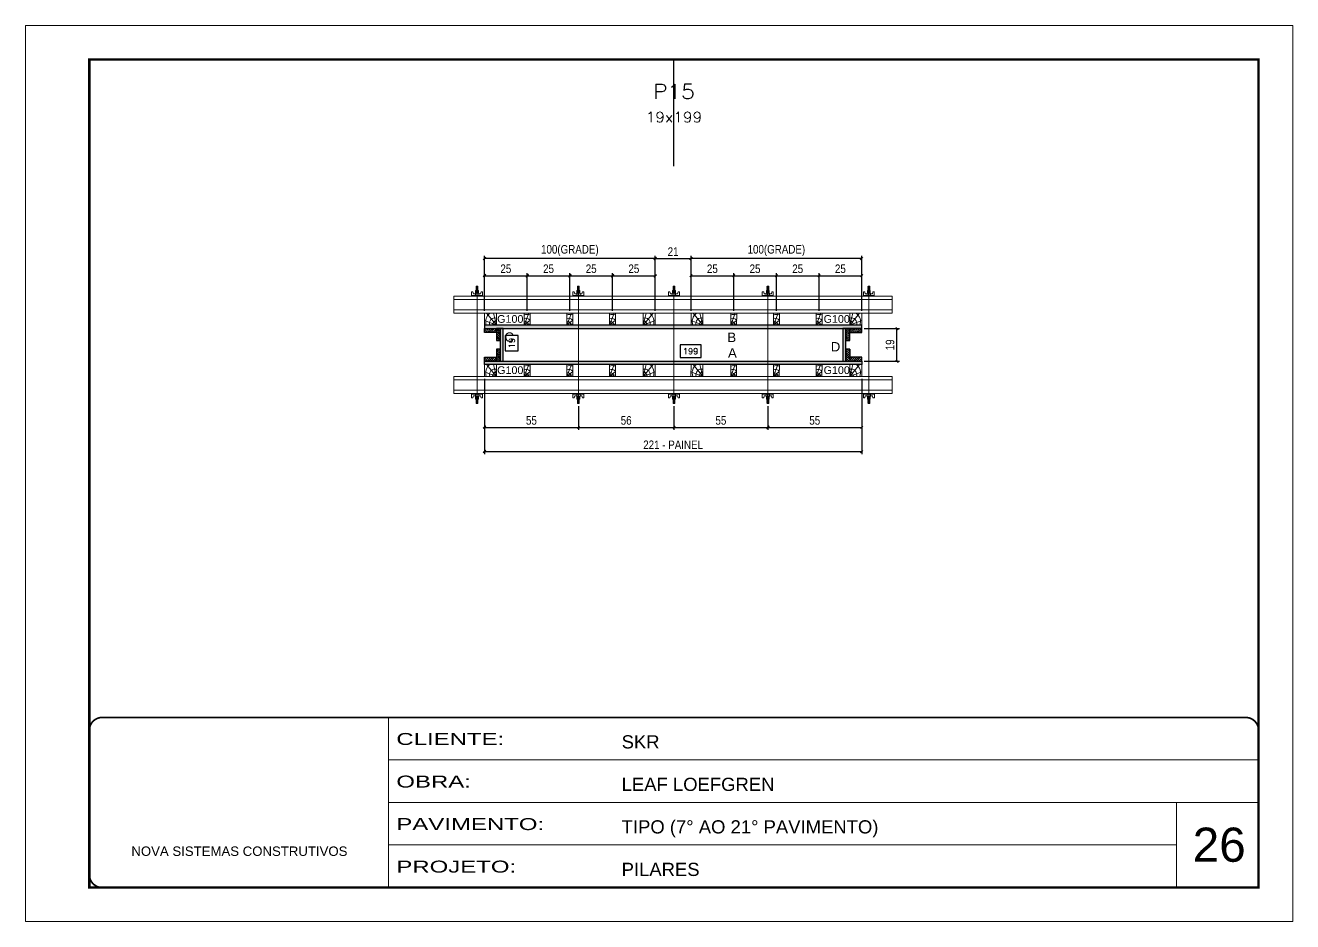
# Model space of a CAD drawing. Extents: x 14400 to 27878, y -21631 to 6985.
# Drawn here: x 16012 to 17497, y -957 to 93 of the extents above; entities that cross this region are included whole.
import ezdxf
from ezdxf.enums import TextEntityAlignment as Align

# ---------------------------------------------------------------- set-up
doc = ezdxf.new("R2010")
doc.units = 0
for name, pattern in [('CONTINUO', [0]), ('DASHED', [0.75, 0.5, -0.25]), ('HIDDEN', [0.375, 0.25, -0.125])]:
    doc.linetypes.add(name, pattern=pattern)
for name, color, linetype, lineweight in [('CARIMBO', 255, 'Continuous', 9), ('Folhas', 255, 'Continuous', 9), ('Hachura', 251, 'Continuous', 9), ('Madeira', 126, 'Continuous', 18), ('Perfil Metálico', 224, 'Continuous', 18), ('SARRAFO DE PRESSAO', 251, 'DASHED', 9), ('Texto Seção', 7, 'Continuous', 15)]:
    doc.layers.add(name, color=color, linetype=linetype, lineweight=lineweight)
for name, color, linetype in [('CHAPA', 1, 'Continuous'), ('COTA', 241, 'Continuous'), ('SARRAFO', 251, 'Continuous'), ('Texto de Titulo', 7, 'Continuous'), ('Texto Qtd Sarr', 242, 'Continuous'), ('TEXTO_GERAL', 7, 'Continuous')]:
    doc.layers.add(name, color=color, linetype=linetype)
doc.styles.add('ARIAL', font='arial.ttf')
doc.styles.add('COTA TECNICA 2X', font='techl___.ttf', dxfattribs={"height": 10})
doc.styles.add('ROMANS', font='romans.shx')
doc.styles.add('SANSSERIF', font='sas_____.pfb')
doc.styles.add('Tecnologia', font='')
doc.styles.get('Tecnologia').set_extended_font_data('Forgotten Futurist')
doc.dimstyles.new('SECAO PILAR', dxfattribs={"dimtxt": 10, "dimasz": 3, "dimexe": 3, "dimexo": 3, "dimgap": 3, "dimtad": 1, "dimdec": 1, "dimlfac": 0.5, "dimzin": 12, "dimdsep": 46, "dimtxsty": 'COTA TECNICA 2X', "dimblk1": 'OBLIQUE', "dimblk2": 'OBLIQUE', "dimsah": 1, "dimcen": 0.9, "dimclrd": 256, "dimclre": 256, "dimclrt": 256, "dimadec": 1, "dimazin": 3, "dimtfac": 1, "dimtdec": 1, "dimtmove": 0, "dimatfit": 3, "dimfxl": 1, "dimtolj": 1, "dimtzin": 12, "dimarcsym": 0})
doc.dimstyles.new('SECÇÃO 2', dxfattribs={"dimtxt": 7, "dimasz": 6, "dimexe": 0.18, "dimexo": 2, "dimgap": -4, "dimtad": 3, "dimdec": 1, "dimlfac": 0.5, "dimzin": 12, "dimdsep": 46, "dimtxsty": 'ROMANS', "dimblk": 'ARCHTICK', "dimcen": 0.09, "dimse1": 1, "dimse2": 1, "dimsd1": 1, "dimsd2": 1, "dimclrd": 180, "dimclre": 5, "dimclrt": 1, "dimadec": 0, "dimazin": 3, "dimtfac": 1, "dimtdec": 1, "dimtofl": 0, "dimtmove": 0, "dimatfit": 3, "dimldrblk": 'ARCHTICK', "dimfxl": 1, "dimtolj": 1, "dimtzin": 0, "dimarcsym": 0})

# ---------------------------------------------------------------- blocks, each defined once
blk = doc.blocks.new('9999999999')
at = {"color": 30, "linetype": 'CONTINUO'}
for p, q in [((98564.6, 34230.2), (98564.6, 34429.4)), ((98564.6, 34379.6), (99584, 34379.6)), ((98564.6, 34329.8), (99488, 34329.8)), ((99584, 34329.8), (99488, 34329.8)), ((99488, 34329.8), (99488, 34230.2)), ((98564.6, 34280), (99488, 34280))]:
    blk.add_line(p, q, dxfattribs=at)
at = {"color": 30, "linetype": 'CONTINUO', "const_width": 2}
blk.add_lwpolyline([(99584, 34230.2), (99584, 34414.4, 0.414214), (99569, 34429.4), (98229, 34429.4, 0.414214), (98214, 34414.4), (98214, 34245.2, 0.414214), (98229, 34230.2), (99584, 34230.2)], format="xyb", dxfattribs=at)
at = {"layer": 'Folhas'}
blk.add_lwpolyline([(98139, 34190.2), (99624, 34190.2), (99624, 35240.2), (98139, 35240.2)], close=True, dxfattribs=at)
at = {"layer": 'Folhas', "color": 30, "const_width": 3}
blk.add_lwpolyline([(98214, 34230.2), (99584, 34230.2), (99584, 35200.2), (98214, 35200.2)], close=True, dxfattribs=at)
at = {"color": 7, "linetype": 'Continuous', "ltscale": 5, "style": 'ARIAL'}
for s, height, p in [('SKR', 15.48, (98837.7, 34393.1)), ('LEAF LOEFGREN', 15.483, (98837.7, 34343.3)), ('TIPO (7° AO 21° PAVIMENTO)', 15.483, (98837.7, 34293.5)), ('NOVA SISTEMAS CONSTRUTIVOS', 11.059, (98263.2, 34267.2)), ('PILARES', 15.48, (98837.7, 34243.7))]:
    blk.add_text(s, height=height, dxfattribs=at).set_placement(p)
at = {"layer": 'Folhas', "color": 7, "style": 'Tecnologia', "width": 1.5}
for s, p in [('CLIENTE:', (98573.7, 34397.2)), ('OBRA:', (98573.7, 34347.3)), ('PAVIMENTO:', (98573.7, 34297.5)), ('PROJETO:', (98573.7, 34247.7))]:
    blk.add_text(s, height=14, dxfattribs=at).set_placement(p)
blk = doc.blocks.new('*D1731')
at = {"layer": 'COTA', "color": 180, "lineweight": -2, "transparency": 16777216}
for p, q in [((16589.4, -269.9), (16574.4, -269.9)), ((16574.4, -269.9), (16574.4, -287.9)), ((16589.4, -287.9), (16589.4, -269.9)), ((16574.4, -287.9), (16589.4, -287.9))]:
    blk.add_line(p, q, dxfattribs=at)
at = {"layer": 'Defpoints', "color": 0, "transparency": 16777216}
for p in [(16589.3, -262), (16589.3, -300), (16593.4, -300)]:
    blk.add_point(p, dxfattribs=at)
at = {"layer": 'COTA', "color": 1, "transparency": 16777216, "insert": (16581.9, -278.9), "char_height": 7, "attachment_point": 5, "rotation": 90, "style": 'ROMANS'}
blk.add_mtext('\\A1;19', dxfattribs=at)
blk = doc.blocks.new('_ArchTick')
at = {"color": 0, "linetype": 'ByBlock', "const_width": 0.15}
blk.add_lwpolyline([(-0.5, -0.5), (0.5, 0.5)], dxfattribs=at)
blk = doc.blocks.new('*D1732')
at = {"layer": 'COTA', "color": 180, "lineweight": -2, "transparency": 16777216}
for p, q in [((16803.8, -281), (16779.1, -281)), ((16779.1, -281), (16779.1, -296)), ((16803.8, -296), (16803.8, -281)), ((16779.1, -296), (16803.8, -296))]:
    blk.add_line(p, q, dxfattribs=at)
at = {"layer": 'Defpoints', "color": 0, "transparency": 16777216}
for p in [(16572, -300), (16970, -300), (16970, -300)]:
    blk.add_point(p, dxfattribs=at)
at = {"layer": 'COTA', "color": 1, "transparency": 16777216, "insert": (16791.5, -288.5), "char_height": 7, "attachment_point": 5, "style": 'ROMANS'}
blk.add_mtext('\\A1;199', dxfattribs=at)
blk = doc.blocks.new('_Oblique')
at = {"color": 0, "linetype": 'ByBlock', "lineweight": -2}
blk.add_line((-0.5, -0.5), (0.5, 0.5), dxfattribs=at)
blk = doc.blocks.new('*D1733')
at = {"layer": 'COTA', "lineweight": -2, "transparency": 16777216}
for p, q in [((16550, -321), (16550, -409.1)), ((16992, -320.9), (16992, -409.1)), ((16550, -406.1), (16992, -406.1))]:
    blk.add_line(p, q, dxfattribs=at)
at = {"layer": 'Defpoints', "color": 0, "transparency": 16777216}
for p in [(16550, -318), (16992, -317.9), (16992, -406.1)]:
    blk.add_point(p, dxfattribs=at)
at = {"layer": 'COTA', "lineweight": -2, "transparency": 16777216, "xscale": 3, "yscale": 3, "zscale": 3, "rotation": 180}
blk.add_blockref('_Oblique', (16550, -406.1), dxfattribs=at)
at = {"layer": 'COTA', "lineweight": -2, "transparency": 16777216, "xscale": 3, "yscale": 3, "zscale": 3}
blk.add_blockref('_Oblique', (16992, -406.1), dxfattribs=at)
at = {"layer": 'COTA', "transparency": 16777216, "insert": (16771, -398.1), "char_height": 10, "attachment_point": 5, "style": 'COTA TECNICA 2X'}
blk.add_mtext('\\A1;221 - PAINEL', dxfattribs=at)
blk = doc.blocks.new('*D1734')
at = {"layer": 'COTA', "lineweight": -2, "transparency": 16777216}
for p, q in [((16550, -321), (16550, -380.7)), ((16660, -352.7), (16660, -380.7)), ((16550, -377.7), (16660, -377.7))]:
    blk.add_line(p, q, dxfattribs=at)
at = {"layer": 'Defpoints', "color": 0, "transparency": 16777216}
for p in [(16550, -318), (16660, -349.7), (16660, -377.7)]:
    blk.add_point(p, dxfattribs=at)
at = {"layer": 'COTA', "lineweight": -2, "transparency": 16777216, "xscale": 3, "yscale": 3, "zscale": 3, "rotation": 180}
blk.add_blockref('_Oblique', (16550, -377.7), dxfattribs=at)
at = {"layer": 'COTA', "lineweight": -2, "transparency": 16777216, "xscale": 3, "yscale": 3, "zscale": 3}
blk.add_blockref('_Oblique', (16660, -377.7), dxfattribs=at)
at = {"layer": 'COTA', "transparency": 16777216, "insert": (16605, -369.6), "char_height": 10, "attachment_point": 5, "style": 'COTA TECNICA 2X'}
blk.add_mtext('\\A1;55', dxfattribs=at)
blk = doc.blocks.new('*D1735')
at = {"layer": 'COTA', "lineweight": -2, "transparency": 16777216}
for p, q in [((16992, -321), (16992, -380.7)), ((16882, -352.7), (16882, -380.7)), ((16882, -377.7), (16992, -377.7))]:
    blk.add_line(p, q, dxfattribs=at)
at = {"layer": 'Defpoints', "color": 0, "transparency": 16777216}
for p in [(16992, -318), (16882, -349.7), (16992, -377.7)]:
    blk.add_point(p, dxfattribs=at)
at = {"layer": 'COTA', "lineweight": -2, "transparency": 16777216, "xscale": 3, "yscale": 3, "zscale": 3, "rotation": 180}
blk.add_blockref('_Oblique', (16882, -377.7), dxfattribs=at)
at = {"layer": 'COTA', "lineweight": -2, "transparency": 16777216, "xscale": 3, "yscale": 3, "zscale": 3}
blk.add_blockref('_Oblique', (16992, -377.7), dxfattribs=at)
at = {"layer": 'COTA', "transparency": 16777216, "insert": (16937, -369.6), "char_height": 10, "attachment_point": 5, "style": 'COTA TECNICA 2X'}
blk.add_mtext('\\A1;55', dxfattribs=at)
blk = doc.blocks.new('C')
at = {"layer": 'Hachura', "color": 0}
for p, q in [((0, 3.22), (0, -3.22)), ((0.45, 3.22), (0, 3.22)), ((0.46, 3.16), (0, 3.16)), ((0.46, 3.05), (0, 3.05)), ((0.46, 2.88), (0, 2.88)), ((0, 2.75), (0, -1.16)), ((0.46, 2.65), (0, 2.65)), ((0.46, 2.23), (0, 2.23)), ((0.46, 1.51), (0, 1.51)), ((0.39, 0.49), (0.17, 0.49)), ((0.45, -3.23), (0.45, 3.22)), ((0.45, 3.22), (2.58, 3.22)), ((1.74, 0.97), (0.45, 0.97)), ((1.45, 0.1), (0.45, 0.1)), ((1.35, 1.94), (1.35, 0.96)), ((2.58, 2.39), (1.47, 2.09)), ((1.74, -0.97), (1.74, 0.97)), ((1.74, 0.97), (1.74, 0.84)), ((1.74, 0.97), (1.74, 0.84)), ((1.74, 0.84), (3.35, 0.84)), ((3.35, 0.45), (1.74, 0.45)), ((2.58, 3.22), (2.58, 2.39)), ((3.32, 0.84), (3.32, -0.84)), ((3.35, 0.84), (3.35, -0.84)), ((3.68, 0.45), (3.35, 0.45)), ((3.84, -0.52), (3.35, 0.45)), ((3.35, 0.06), (3.67, -0.57)), ((3.68, 0.45), (4.16, -0.52)), ((3.72, 0.5), (4.25, -0.57)), ((4.37, -0.55), (3.83, 0.53)), ((4.15, 0.45), (3.93, 0.45)), ((4.42, -0.52), (3.93, 0.45)), ((4.15, 0.45), (4.26, 0.45)), ((4.26, 0.45), (4.74, -0.52)), ((4.3, 0.5), (4.83, -0.57)), ((4.95, -0.55), (4.41, 0.53)), ((4.51, 0.45), (4.84, 0.45)), ((5, -0.52), (4.51, 0.45)), ((4.84, 0.45), (5.32, -0.52)), ((4.88, 0.5), (5.41, -0.57)), ((5.53, -0.55), (4.99, 0.53)), ((5.58, -0.52), (5.09, 0.45)), ((5.42, 0.45), (5.09, 0.45)), ((5.58, -0.52), (5.09, 0.45)), ((5.42, 0.45), (5.74, -0.19)), ((5.46, 0.5), (5.74, -0.07)), ((5.74, 0.19), (5.57, 0.53)), ((5.74, 0.32), (5.68, 0.45)), ((5.68, 0.45), (5.74, 0.45)), ((5.74, 0.45), (5.9, 0.29)), ((5.74, 0.45), (5.74, -0.52)), ((5.9, -0.36), (5.9, 0.29)), ((0.45, 0), (0, 0)), ((0.46, -1.52), (0, -1.52)), ((0.46, -2.23), (0, -2.23)), ((0.46, -2.65), (0, -2.65)), ((0.46, -2.88), (0, -2.88)), ((0.46, -3.05), (0, -3.05)), ((0.46, -3.16), (0, -3.16)), ((0, -3.22), (2.57, -3.22)), ((0.08, -0.48), (0.29, -0.48)), ((0.29, -0.48), (0.4, -0.48)), ((0.45, 0), (0.45, -0.97)), ((0.45, -0.16), (1.45, -0.16)), ((0.45, -0.65), (0.45, -0.32)), ((0.45, -3.23), (0.45, -0.65)), ((0.45, -0.97), (1.74, -0.97)), ((1.35, -1.94), (1.35, -0.97)), ((2.58, -2.39), (1.47, -2.1)), ((3.35, -0.32), (1.74, -0.32)), ((3.35, -0.84), (1.74, -0.84)), ((2.58, -3.23), (2.58, -2.39)), ((3.35, -0.07), (3.58, -0.52)), ((3.35, -0.52), (3.58, -0.52)), ((3.84, -0.52), (4.16, -0.52)), ((4.42, -0.52), (4.74, -0.52)), ((4.63, -0.52), (4.74, -0.52)), ((5, -0.52), (5.32, -0.52)), ((5.58, -0.52), (5.74, -0.52)), ((5.74, -0.52), (5.9, -0.36)), ((5.74, -0.52), (5.74, -0.52))]:
    blk.add_line(p, q, dxfattribs=at)
for centre, radius, start, end in [((1.52, 1.94), 0.161, 104.74356, 180), ((1.44, -0.03), 0.129, 272.69497, 87.30503), ((3.81, 0.39), 0.143, 25.56881, 154.43119), ((4.39, 0.39), 0.143, 25.56881, 154.43119), ((4.97, 0.39), 0.143, 25.56881, 154.43119), ((5.55, 0.39), 0.143, 25.56881, 154.43119), ((0.17, -0.37), 0.174, 221.74404, 317.85924), ((1.52, -1.94), 0.161, 180, 255.25644), ((3.71, -0.4), 0.174, 222.14076, 318.25596), ((4.29, -0.4), 0.174, 222.14076, 318.25596), ((4.87, -0.4), 0.174, 222.14076, 318.25596), ((5.45, -0.4), 0.174, 222.14076, 318.25596), ((5.61, -0.4), 0.174, 317.85924, 318.25596)]:
    blk.add_arc(centre, radius, start, end, dxfattribs=at)
blk = doc.blocks.new('*D1736')
at = {"layer": 'COTA', "lineweight": -2, "transparency": 16777216}
for p, q in [((16772, -352.7), (16772, -380.7)), ((16882, -352.7), (16882, -380.7)), ((16772, -377.7), (16882, -377.7))]:
    blk.add_line(p, q, dxfattribs=at)
at = {"layer": 'Defpoints', "color": 0, "transparency": 16777216}
for p in [(16772, -349.7), (16882, -349.7), (16882, -377.7)]:
    blk.add_point(p, dxfattribs=at)
at = {"layer": 'COTA', "lineweight": -2, "transparency": 16777216, "xscale": 3, "yscale": 3, "zscale": 3, "rotation": 180}
blk.add_blockref('_Oblique', (16772, -377.7), dxfattribs=at)
at = {"layer": 'COTA', "lineweight": -2, "transparency": 16777216, "xscale": 3, "yscale": 3, "zscale": 3}
blk.add_blockref('_Oblique', (16882, -377.7), dxfattribs=at)
at = {"layer": 'COTA', "transparency": 16777216, "insert": (16827, -369.6), "char_height": 10, "attachment_point": 5, "style": 'COTA TECNICA 2X'}
blk.add_mtext('\\A1;55', dxfattribs=at)
blk = doc.blocks.new('*D1737')
at = {"layer": 'COTA', "lineweight": -2, "transparency": 16777216}
for p, q in [((16995, -262), (17036.3, -262)), ((17033.3, -300), (17033.3, -262)), ((16995, -300), (17036.3, -300))]:
    blk.add_line(p, q, dxfattribs=at)
at = {"layer": 'Defpoints', "color": 0, "transparency": 16777216}
for p in [(16992, -262), (17033.3, -262), (16992, -300)]:
    blk.add_point(p, dxfattribs=at)
at = {"layer": 'COTA', "lineweight": -2, "transparency": 16777216, "xscale": 3, "yscale": 3, "zscale": 3}
for p, rotation in [((17033.3, -262), 90), ((17033.3, -300), 270)]:
    blk.add_blockref('_Oblique', p, dxfattribs=dict(at, rotation=rotation))
at = {"layer": 'COTA', "transparency": 16777216, "insert": (17025.2, -281), "char_height": 10, "attachment_point": 5, "rotation": 90, "style": 'COTA TECNICA 2X'}
blk.add_mtext('\\A1;19', dxfattribs=at)
blk = doc.blocks.new('*D1738')
at = {"layer": 'COTA', "lineweight": -2, "transparency": 16777216}
for p, q in [((16660, -352.7), (16660, -380.7)), ((16772, -352.7), (16772, -380.7)), ((16660, -377.7), (16772, -377.7))]:
    blk.add_line(p, q, dxfattribs=at)
at = {"layer": 'Defpoints', "color": 0, "transparency": 16777216}
for p in [(16660, -349.7), (16772, -349.7), (16772, -377.7)]:
    blk.add_point(p, dxfattribs=at)
at = {"layer": 'COTA', "lineweight": -2, "transparency": 16777216, "xscale": 3, "yscale": 3, "zscale": 3, "rotation": 180}
blk.add_blockref('_Oblique', (16660, -377.7), dxfattribs=at)
at = {"layer": 'COTA', "lineweight": -2, "transparency": 16777216, "xscale": 3, "yscale": 3, "zscale": 3}
blk.add_blockref('_Oblique', (16772, -377.7), dxfattribs=at)
at = {"layer": 'COTA', "transparency": 16777216, "insert": (16716, -369.6), "char_height": 10, "attachment_point": 5, "style": 'COTA TECNICA 2X'}
blk.add_mtext('\\A1;56', dxfattribs=at)
blk = doc.blocks.new('PONTALETE')
at = {"layer": 'Madeira'}
for q in [(2.71, 7), (7, 5.76), (7, 1.74)]:
    blk.add_line((0, 0), q, dxfattribs=at)
blk.add_lwpolyline([(0, 0), (7, 0), (7, 7), (0, 7)], close=True, dxfattribs=at)
for centre, radius, start, end in [((2.04, 0.06), 6.23, 37.28179, 109.09128), ((1.09, 0.9), 3.19, 343.60304, 109.98471), ((-0.21, -0.78), 3.09, 14.63219, 86.0383)]:
    blk.add_arc(centre, radius, start, end, dxfattribs=at)
blk = doc.blocks.new('MEIO PONTALETE')
at = {"layer": 'Madeira'}
for q in [(2.71, 7), (3.5, 2.88), (3.5, 0.87)]:
    blk.add_line((0, 0), q, dxfattribs=at)
blk.add_lwpolyline([(0, 0), (3.5, 0), (3.5, 7), (0, 7)], close=True, dxfattribs=at)
for centre, radius, start, end in [((2.04, 0.06), 6.23, 76.44987, 109.09128), ((1.09, 0.9), 3.19, 40.90626, 109.98471), ((-0.21, -0.78), 3.09, 14.63219, 86.0383)]:
    blk.add_arc(centre, radius, start, end, dxfattribs=at)
blk = doc.blocks.new('*D1739')
at = {"layer": 'COTA', "lineweight": -2, "transparency": 16777216}
for p, q in [((16792, -241), (16792, -197)), ((16792, -200), (16842, -200)), ((16842, -241), (16842, -197))]:
    blk.add_line(p, q, dxfattribs=at)
at = {"layer": 'Defpoints', "color": 0, "transparency": 16777216}
for p in [(16842, -200), (16792, -244), (16842, -244)]:
    blk.add_point(p, dxfattribs=at)
at = {"layer": 'COTA', "lineweight": -2, "transparency": 16777216, "xscale": 3, "yscale": 3, "zscale": 3, "rotation": 180}
blk.add_blockref('_Oblique', (16792, -200), dxfattribs=at)
at = {"layer": 'COTA', "lineweight": -2, "transparency": 16777216, "xscale": 3, "yscale": 3, "zscale": 3}
blk.add_blockref('_Oblique', (16842, -200), dxfattribs=at)
at = {"layer": 'COTA', "transparency": 16777216, "insert": (16817, -191.9), "char_height": 10, "attachment_point": 5, "style": 'COTA TECNICA 2X'}
blk.add_mtext('\\A1;25', dxfattribs=at)
blk = doc.blocks.new('*D1740')
at = {"layer": 'COTA', "lineweight": -2, "transparency": 16777216}
for p, q in [((16792, -241), (16792, -176.8)), ((16992, -241), (16992, -176.8)), ((16992, -179.8), (16792, -179.8))]:
    blk.add_line(p, q, dxfattribs=at)
at = {"layer": 'Defpoints', "color": 0, "transparency": 16777216}
for p in [(16792, -179.8), (16792, -244), (16992, -244)]:
    blk.add_point(p, dxfattribs=at)
at = {"layer": 'COTA', "lineweight": -2, "transparency": 16777216, "xscale": 3, "yscale": 3, "zscale": 3, "rotation": 180}
blk.add_blockref('_Oblique', (16792, -179.8), dxfattribs=at)
at = {"layer": 'COTA', "lineweight": -2, "transparency": 16777216, "xscale": 3, "yscale": 3, "zscale": 3}
blk.add_blockref('_Oblique', (16992, -179.8), dxfattribs=at)
at = {"layer": 'COTA', "transparency": 16777216, "insert": (16892, -170.6), "char_height": 10, "attachment_point": 5, "style": 'COTA TECNICA 2X'}
blk.add_mtext('\\A1;100(GRADE)', dxfattribs=at)
blk = doc.blocks.new('*D1741')
at = {"layer": 'COTA', "lineweight": -2, "transparency": 16777216}
for p, q in [((16842, -241), (16842, -197)), ((16842, -200), (16892, -200)), ((16892, -241), (16892, -197))]:
    blk.add_line(p, q, dxfattribs=at)
at = {"layer": 'Defpoints', "color": 0, "transparency": 16777216}
for p in [(16892, -200), (16842, -244), (16892, -244)]:
    blk.add_point(p, dxfattribs=at)
at = {"layer": 'COTA', "lineweight": -2, "transparency": 16777216, "xscale": 3, "yscale": 3, "zscale": 3, "rotation": 180}
blk.add_blockref('_Oblique', (16842, -200), dxfattribs=at)
at = {"layer": 'COTA', "lineweight": -2, "transparency": 16777216, "xscale": 3, "yscale": 3, "zscale": 3}
blk.add_blockref('_Oblique', (16892, -200), dxfattribs=at)
at = {"layer": 'COTA', "transparency": 16777216, "insert": (16867, -191.9), "char_height": 10, "attachment_point": 5, "style": 'COTA TECNICA 2X'}
blk.add_mtext('\\A1;25', dxfattribs=at)
blk = doc.blocks.new('*D1742')
at = {"layer": 'COTA', "lineweight": -2, "transparency": 16777216}
for p, q in [((16892, -241), (16892, -197)), ((16892, -200), (16942, -200)), ((16942, -241), (16942, -197))]:
    blk.add_line(p, q, dxfattribs=at)
at = {"layer": 'Defpoints', "color": 0, "transparency": 16777216}
for p in [(16942, -200), (16892, -244), (16942, -244)]:
    blk.add_point(p, dxfattribs=at)
at = {"layer": 'COTA', "lineweight": -2, "transparency": 16777216, "xscale": 3, "yscale": 3, "zscale": 3, "rotation": 180}
blk.add_blockref('_Oblique', (16892, -200), dxfattribs=at)
at = {"layer": 'COTA', "lineweight": -2, "transparency": 16777216, "xscale": 3, "yscale": 3, "zscale": 3}
blk.add_blockref('_Oblique', (16942, -200), dxfattribs=at)
at = {"layer": 'COTA', "transparency": 16777216, "insert": (16917, -191.9), "char_height": 10, "attachment_point": 5, "style": 'COTA TECNICA 2X'}
blk.add_mtext('\\A1;25', dxfattribs=at)
blk = doc.blocks.new('*D1743')
at = {"layer": 'COTA', "lineweight": -2, "transparency": 16777216}
for p, q in [((16942, -241), (16942, -197)), ((16942, -200), (16992, -200)), ((16992, -241), (16992, -197))]:
    blk.add_line(p, q, dxfattribs=at)
at = {"layer": 'Defpoints', "color": 0, "transparency": 16777216}
for p in [(16992, -200), (16942, -244), (16992, -244)]:
    blk.add_point(p, dxfattribs=at)
at = {"layer": 'COTA', "lineweight": -2, "transparency": 16777216, "xscale": 3, "yscale": 3, "zscale": 3, "rotation": 180}
blk.add_blockref('_Oblique', (16942, -200), dxfattribs=at)
at = {"layer": 'COTA', "lineweight": -2, "transparency": 16777216, "xscale": 3, "yscale": 3, "zscale": 3}
blk.add_blockref('_Oblique', (16992, -200), dxfattribs=at)
at = {"layer": 'COTA', "transparency": 16777216, "insert": (16967, -191.9), "char_height": 10, "attachment_point": 5, "style": 'COTA TECNICA 2X'}
blk.add_mtext('\\A1;25', dxfattribs=at)
blk = doc.blocks.new('*D1744')
at = {"layer": 'COTA', "lineweight": -2, "transparency": 16777216}
for p, q in [((16550, -241), (16550, -197)), ((16550, -200), (16600, -200)), ((16600, -241), (16600, -197))]:
    blk.add_line(p, q, dxfattribs=at)
at = {"layer": 'Defpoints', "color": 0, "transparency": 16777216}
for p in [(16600, -200), (16550, -244), (16600, -244)]:
    blk.add_point(p, dxfattribs=at)
at = {"layer": 'COTA', "lineweight": -2, "transparency": 16777216, "xscale": 3, "yscale": 3, "zscale": 3, "rotation": 180}
blk.add_blockref('_Oblique', (16550, -200), dxfattribs=at)
at = {"layer": 'COTA', "lineweight": -2, "transparency": 16777216, "xscale": 3, "yscale": 3, "zscale": 3}
blk.add_blockref('_Oblique', (16600, -200), dxfattribs=at)
at = {"layer": 'COTA', "transparency": 16777216, "insert": (16575, -191.9), "char_height": 10, "attachment_point": 5, "style": 'COTA TECNICA 2X'}
blk.add_mtext('\\A1;25', dxfattribs=at)
blk = doc.blocks.new('*D1745')
at = {"layer": 'COTA', "lineweight": -2, "transparency": 16777216}
for p, q in [((16550, -241), (16550, -176.8)), ((16750, -241), (16750, -176.8)), ((16750, -179.8), (16550, -179.8))]:
    blk.add_line(p, q, dxfattribs=at)
at = {"layer": 'Defpoints', "color": 0, "transparency": 16777216}
for p in [(16550, -179.8), (16550, -244), (16750, -244)]:
    blk.add_point(p, dxfattribs=at)
at = {"layer": 'COTA', "lineweight": -2, "transparency": 16777216, "xscale": 3, "yscale": 3, "zscale": 3, "rotation": 180}
blk.add_blockref('_Oblique', (16550, -179.8), dxfattribs=at)
at = {"layer": 'COTA', "lineweight": -2, "transparency": 16777216, "xscale": 3, "yscale": 3, "zscale": 3}
blk.add_blockref('_Oblique', (16750, -179.8), dxfattribs=at)
at = {"layer": 'COTA', "transparency": 16777216, "insert": (16650, -170.6), "char_height": 10, "attachment_point": 5, "style": 'COTA TECNICA 2X'}
blk.add_mtext('\\A1;100(GRADE)', dxfattribs=at)
blk = doc.blocks.new('*D1746')
at = {"layer": 'COTA', "lineweight": -2, "transparency": 16777216}
for p, q in [((16600, -241), (16600, -197)), ((16600, -200), (16650, -200)), ((16650, -241), (16650, -197))]:
    blk.add_line(p, q, dxfattribs=at)
at = {"layer": 'Defpoints', "color": 0, "transparency": 16777216}
for p in [(16650, -200), (16600, -244), (16650, -244)]:
    blk.add_point(p, dxfattribs=at)
at = {"layer": 'COTA', "lineweight": -2, "transparency": 16777216, "xscale": 3, "yscale": 3, "zscale": 3, "rotation": 180}
blk.add_blockref('_Oblique', (16600, -200), dxfattribs=at)
at = {"layer": 'COTA', "lineweight": -2, "transparency": 16777216, "xscale": 3, "yscale": 3, "zscale": 3}
blk.add_blockref('_Oblique', (16650, -200), dxfattribs=at)
at = {"layer": 'COTA', "transparency": 16777216, "insert": (16625, -191.9), "char_height": 10, "attachment_point": 5, "style": 'COTA TECNICA 2X'}
blk.add_mtext('\\A1;25', dxfattribs=at)
blk = doc.blocks.new('*D1747')
at = {"layer": 'COTA', "lineweight": -2, "transparency": 16777216}
for p, q in [((16650, -241), (16650, -197)), ((16650, -200), (16700, -200)), ((16700, -241), (16700, -197))]:
    blk.add_line(p, q, dxfattribs=at)
at = {"layer": 'Defpoints', "color": 0, "transparency": 16777216}
for p in [(16700, -200), (16650, -244), (16700, -244)]:
    blk.add_point(p, dxfattribs=at)
at = {"layer": 'COTA', "lineweight": -2, "transparency": 16777216, "xscale": 3, "yscale": 3, "zscale": 3, "rotation": 180}
blk.add_blockref('_Oblique', (16650, -200), dxfattribs=at)
at = {"layer": 'COTA', "lineweight": -2, "transparency": 16777216, "xscale": 3, "yscale": 3, "zscale": 3}
blk.add_blockref('_Oblique', (16700, -200), dxfattribs=at)
at = {"layer": 'COTA', "transparency": 16777216, "insert": (16675, -191.9), "char_height": 10, "attachment_point": 5, "style": 'COTA TECNICA 2X'}
blk.add_mtext('\\A1;25', dxfattribs=at)
blk = doc.blocks.new('*D1748')
at = {"layer": 'COTA', "lineweight": -2, "transparency": 16777216}
for p, q in [((16700, -241), (16700, -197)), ((16700, -200), (16750, -200)), ((16750, -241), (16750, -197))]:
    blk.add_line(p, q, dxfattribs=at)
at = {"layer": 'Defpoints', "color": 0, "transparency": 16777216}
for p in [(16750, -200), (16700, -244), (16750, -244)]:
    blk.add_point(p, dxfattribs=at)
at = {"layer": 'COTA', "lineweight": -2, "transparency": 16777216, "xscale": 3, "yscale": 3, "zscale": 3, "rotation": 180}
blk.add_blockref('_Oblique', (16700, -200), dxfattribs=at)
at = {"layer": 'COTA', "lineweight": -2, "transparency": 16777216, "xscale": 3, "yscale": 3, "zscale": 3}
blk.add_blockref('_Oblique', (16750, -200), dxfattribs=at)
at = {"layer": 'COTA', "transparency": 16777216, "insert": (16725, -191.9), "char_height": 10, "attachment_point": 5, "style": 'COTA TECNICA 2X'}
blk.add_mtext('\\A1;25', dxfattribs=at)
blk = doc.blocks.new('*D1749')
at = {"layer": 'COTA', "lineweight": -2, "transparency": 16777216}
for p, q in [((16750, -241), (16750, -176.8)), ((16792, -241), (16792, -176.8)), ((16750, -179.8), (16792, -179.8))]:
    blk.add_line(p, q, dxfattribs=at)
at = {"layer": 'Defpoints', "color": 0, "transparency": 16777216}
for p in [(16792, -179.8), (16750, -244), (16792, -244)]:
    blk.add_point(p, dxfattribs=at)
at = {"layer": 'COTA', "lineweight": -2, "transparency": 16777216, "xscale": 3, "yscale": 3, "zscale": 3, "rotation": 180}
blk.add_blockref('_Oblique', (16750, -179.8), dxfattribs=at)
at = {"layer": 'COTA', "lineweight": -2, "transparency": 16777216, "xscale": 3, "yscale": 3, "zscale": 3}
blk.add_blockref('_Oblique', (16792, -179.8), dxfattribs=at)
at = {"layer": 'COTA', "transparency": 16777216, "insert": (16771, -171.8), "char_height": 10, "attachment_point": 5, "style": 'COTA TECNICA 2X'}
blk.add_mtext('\\A1;21', dxfattribs=at)
blk = doc.blocks.new('titulo1')
at = {"layer": 'Defpoints', "color": 252, "linetype": 'HIDDEN', "ltscale": 2}
blk.add_line((0, 0), (0, 125), dxfattribs=at)
at = {"layer": 'Defpoints', "style": 'ROMANS', "oblique": 15}
blk.add_attdef('FOLHA', text='', height=10, dxfattribs=at).set_placement((0, 15.6), align=Align.MIDDLE_CENTER)
at = {"layer": 'Texto Qtd Sarr', "color": 3, "style": 'ROMANS', "oblique": 15}
for tag, height, p in [('TITULO', 17, (0, 71.4)), ('SEÇÃO', 12, (0, 41.5))]:
    blk.add_attdef(tag, text='', height=height, dxfattribs=at).set_placement(p, align=Align.MIDDLE_CENTER)

msp = doc.modelspace()

# ---------------------------------------------------------------- hatches: boundary and pattern name
at = {"layer": 'Hachura'}
h = msp.add_hatch(color=256, dxfattribs=at)
h.dxf.hatch_style = 1
h.paths.add_polyline_path([(16991.967, -261.975), (16991.967, -257.975), (16549.967, -257.975), (16549.967, -261.975)])
h = msp.add_hatch(dxfattribs=at)
h.set_pattern_fill('ANSI31', color=256, scale=0.5, angle=180, style=0)
h.set_pattern_definition([(225, (7426.015, -23157.7835), (1.12253202, -1.12253202), [])])
h.paths.add_polyline_path([(16563.967, -266.375), (16563.967, -261.975), (16549.967, -261.975), (16549.967, -266.375)])
h = msp.add_hatch(dxfattribs=at)
h.set_pattern_fill('ANSI31', color=256, scale=0.5, angle=270, style=0)
h.set_pattern_definition([(315, (39459.775, -9764.9272), (1.12253202, 1.12253202), [])])
h.paths.add_polyline_path([(16568.367, -275.975), (16563.967, -275.975), (16563.967, -261.975), (16568.367, -261.975)])
h = msp.add_hatch(color=256, dxfattribs=at)
h.dxf.hatch_style = 1
h.paths.add_polyline_path([(16568.367, -299.975), (16571.967, -299.975), (16571.967, -261.975), (16568.367, -261.975)])
h = msp.add_hatch(color=256, dxfattribs=at)
h.dxf.hatch_style = 1
h.paths.add_polyline_path([(16969.967, -299.975), (16973.567, -299.975), (16973.567, -261.975), (16969.967, -261.975)])
h = msp.add_hatch(dxfattribs=at)
h.set_pattern_fill('ANSI31', color=256, scale=0.5, angle=270, style=0)
h.set_pattern_definition([(315, (39869.375, -9764.9272), (1.12253202, 1.12253202), [])])
h.paths.add_polyline_path([(16977.967, -275.975), (16973.567, -275.975), (16973.567, -261.975), (16977.967, -261.975)])
h = msp.add_hatch(dxfattribs=at)
h.set_pattern_fill('ANSI31', color=256, scale=0.5, angle=180, style=0)
h.set_pattern_definition([(225, (7854.015, -23191.3835), (1.12253202, -1.12253202), [])])
h.paths.add_polyline_path([(16991.967, -261.975), (16991.967, -266.375), (16977.967, -266.375), (16977.967, -261.975)])
h = msp.add_hatch(dxfattribs=at)
h.set_pattern_fill('ANSI31', color=256, scale=0.5, angle=180, style=0)
h.set_pattern_definition([(225, (7426.015, -23191.3835), (1.12253202, -1.12253202), [])])
h.paths.add_polyline_path([(16563.967, -299.975), (16563.967, -295.575), (16549.967, -295.575), (16549.967, -299.975)])
h = msp.add_hatch(dxfattribs=at)
h.set_pattern_fill('ANSI31', color=256, scale=0.5, angle=270, style=0)
h.set_pattern_definition([(315, (39459.775, -9788.9272), (1.12253202, 1.12253202), [])])
h.paths.add_polyline_path([(16568.367, -299.975), (16563.967, -299.975), (16563.967, -285.975), (16568.367, -285.975)])
h = msp.add_hatch(dxfattribs=at)
h.set_pattern_fill('ANSI31', color=256, scale=0.5, angle=270, style=0)
h.set_pattern_definition([(315, (39869.375, -9788.9272), (1.12253202, 1.12253202), [])])
h.paths.add_polyline_path([(16977.967, -299.975), (16973.567, -299.975), (16973.567, -285.975), (16977.967, -285.975)])
h = msp.add_hatch(dxfattribs=at)
h.set_pattern_fill('ANSI31', color=256, scale=0.5, angle=180, style=0)
h.set_pattern_definition([(225, (7489.015, -23191.3835), (1.12253202, -1.12253202), [])])
h.paths.add_polyline_path([(16977.967, -299.975), (16977.967, -295.575), (16991.967, -295.575), (16991.967, -299.975)])
h = msp.add_hatch(color=256, dxfattribs=at)
h.dxf.hatch_style = 1
h.paths.add_polyline_path([(16991.967, -299.975), (16991.967, -303.975), (16549.967, -303.975), (16549.967, -299.975)])

# ---------------------------------------------------------------- linework, layer by layer
at = {"layer": 'CHAPA'}
for points in [[(16991.967, -261.975), (16991.967, -257.975), (16549.967, -257.975), (16549.967, -261.975)], [(16568.367, -299.975), (16571.967, -299.975), (16571.967, -261.975), (16568.367, -261.975)], [(16969.967, -299.975), (16973.567, -299.975), (16973.567, -261.975), (16969.967, -261.975)], [(16991.967, -299.975), (16991.967, -303.975), (16549.967, -303.975), (16549.967, -299.975)]]:
    msp.add_lwpolyline(points, close=True, dxfattribs=at)
at = {"layer": 'Hachura'}
for p, q in [((16541.278, -348.746), (16541.278, -217.005)), ((16659.967, -348.746), (16659.967, -217.005)), ((16771.967, -348.746), (16771.967, -217.005)), ((16881.967, -348.746), (16881.967, -217.005)), ((17000.355, -348.746), (17000.356, -217.005))]:
    msp.add_line(p, q, dxfattribs=at)
at = {"layer": 'Madeira'}
for points in [[(16549.967, -257.973), (16549.982, -243.973), (16749.975, -243.975), (16749.96, -257.975)], [(16791.974, -257.973), (16791.989, -243.973), (16991.982, -243.975), (16991.967, -257.975)], [(16549.951, -317.959), (16549.967, -303.959), (16749.96, -303.962), (16749.944, -317.962)], [(16791.958, -317.959), (16791.974, -303.959), (16991.967, -303.962), (16991.951, -317.962)]]:
    msp.add_lwpolyline(points, close=True, dxfattribs=at)
at = {"layer": 'Perfil Metálico'}
for p, q in [((17027.685, -228.035), (16514.249, -228.035)), ((17027.685, -240.035), (16514.249, -240.035)), ((17027.685, -321.976), (16514.249, -321.976)), ((17027.685, -333.976), (16514.249, -333.976))]:
    msp.add_line(p, q, dxfattribs=at)
for points in [[(17027.685, -243.975), (17027.685, -223.975), (16514.249, -224.035), (16514.249, -244.035)], [(16514.249, -317.976), (16514.249, -337.976), (17027.685, -337.916), (17027.685, -317.916)]]:
    msp.add_lwpolyline(points, close=True, dxfattribs=at)
at = {"layer": 'SARRAFO'}
for points in [[(16563.967, -266.375), (16549.967, -266.375), (16549.967, -261.975), (16563.967, -261.975)], [(16977.967, -266.375), (16991.967, -266.375), (16991.967, -261.975), (16977.967, -261.975)], [(16563.967, -285.975), (16563.967, -299.975), (16549.967, -299.975), (16549.967, -295.575), (16563.967, -295.575)], [(16563.967, -299.975), (16568.367, -299.975), (16568.367, -285.975), (16563.967, -285.975)], [(16977.967, -285.975), (16973.567, -285.975), (16973.567, -299.975), (16977.967, -299.975)], [(16977.967, -285.975), (16977.967, -299.975), (16991.967, -299.975), (16991.967, -295.575), (16977.967, -295.575)]]:
    msp.add_lwpolyline(points, dxfattribs=at)
for points in [[(16563.967, -261.975), (16563.967, -275.975), (16568.367, -275.975), (16568.367, -261.975)], [(16973.567, -261.975), (16973.567, -275.975), (16977.967, -275.975), (16977.967, -261.975)]]:
    msp.add_lwpolyline(points, close=True, dxfattribs=at)

# ---------------------------------------------------------------- block references
at = {"layer": 'Hachura', "linetype": 'Continuous', "yscale": 2, "zscale": 2}
for p, xscale, rotation in [((16541.287, -224.005), -2, 270), ((16659.958, -224.005), 2, 90.00000000000001), ((16771.958, -224.005), 2, 90.00000000000001), ((16881.958, -224.005), 2, 90.00000000000001), ((17000.346, -224.005), 2, 90.00000000000001), ((16541.278, -337.946), 2, 270), ((16659.967, -337.946), -2, 90), ((16771.967, -337.946), -2, 90), ((16881.967, -337.946), -2, 90), ((17000.355, -337.946), -2, 90)]:
    msp.add_blockref('C', p, dxfattribs=dict(at, xscale=xscale, rotation=rotation))
at = {"layer": 'Madeira'}
for name, p, xscale, yscale, zscale, rotation in [('PONTALETE', (16563.967, -257.979), 2, 2, 2, 89.93708930310329), ('MEIO PONTALETE', (16596.467, -257.972), 1.999999997962732, 1.999999997962732, 1.999999997962732, 359.9370893031033), ('MEIO PONTALETE', (16646.467, -257.972), 1.999999997962732, 1.999999997962732, 1.999999997962732, 359.9370893031033), ('MEIO PONTALETE', (16696.467, -257.972), 1.999999997962732, 1.999999997962732, 1.999999997962732, 359.9370893031033), ('PONTALETE', (16735.96, -257.96), -2, 2, 2, 269.9370893031033), ('PONTALETE', (16805.974, -257.979), 2, 2, 2, 89.93708930310329), ('MEIO PONTALETE', (16838.474, -257.972), 1.999999997962732, 1.999999997962732, 1.999999997962732, 359.9370893031033), ('MEIO PONTALETE', (16888.474, -257.972), 1.999999997962732, 1.999999997962732, 1.999999997962732, 359.9370893031033), ('MEIO PONTALETE', (16938.474, -257.972), 1.999999997962732, 1.999999997962732, 1.999999997962732, 359.9370893031033), ('PONTALETE', (16977.967, -257.96), -2, 2, 2, 269.9370893031033), ('PONTALETE', (16563.951, -317.965), 2, 2, 2, 89.93708930310329), ('MEIO PONTALETE', (16596.451, -317.958), 1.999999997962732, 1.999999997962732, 1.999999997962732, 359.9370893031033), ('MEIO PONTALETE', (16646.451, -317.958), 1.999999997962732, 1.999999997962732, 1.999999997962732, 359.9370893031033), ('MEIO PONTALETE', (16696.451, -317.958), 1.999999997962732, 1.999999997962732, 1.999999997962732, 359.9370893031033), ('PONTALETE', (16735.944, -317.946), -2, 2, 2, 269.9370893031033), ('PONTALETE', (16805.958, -317.965), 2, 2, 2, 89.93708930310329), ('MEIO PONTALETE', (16838.458, -317.958), 1.999999997962732, 1.999999997962732, 1.999999997962732, 359.9370893031033), ('MEIO PONTALETE', (16888.458, -317.958), 1.999999997962732, 1.999999997962732, 1.999999997962732, 359.9370893031033), ('MEIO PONTALETE', (16938.458, -317.958), 1.999999997962732, 1.999999997962732, 1.999999997962732, 359.9370893031033), ('PONTALETE', (16977.951, -317.946), -2, 2, 2, 269.9370893031033)]:
    msp.add_blockref(name, p, dxfattribs=dict(at, xscale=xscale, yscale=yscale, zscale=zscale, rotation=rotation))
at = {"layer": 'SARRAFO DE PRESSAO', "color": 6, "linetype": 'ByBlock'}
msp.add_blockref('9999999999', (-82127.011, -35146.928), dxfattribs=at)
at = {"layer": 'Texto Seção'}
ref = msp.add_blockref('titulo1', (16771.967, -71.723), dxfattribs=at)
ref.add_attrib('TITULO', 'P15', dxfattribs={"layer": 'Texto de Titulo', "color": 7, "height": 17, "style": 'ROMANS', "width": 1.1}).set_placement((16771.967, 15.777), align=Align.MIDDLE_CENTER)
ref.add_attrib('SEÇÃO', '19x199', dxfattribs={"layer": 'Texto de Titulo', "color": 7, "height": 12, "style": 'ROMANS', "width": 1.1}).set_placement((16771.967, -14.223), align=Align.MIDDLE_CENTER)

# ---------------------------------------------------------------- texts
at = {"layer": 'CARIMBO', "style": 'ARIAL'}
msp.add_text('26', height=40, dxfattribs=at).set_placement((17379.828, -886.579))
at = {"layer": 'TEXTO_GERAL', "color": 0, "linetype": 'Continuous', "style": 'SANSSERIF'}
for p in [(16564.823, -250.675), (16947.367, -250.675), (16564.807, -310.661), (16947.352, -310.661)]:
    msp.add_text('G100', height=9, dxfattribs=at).set_placement(p, align=Align.MIDDLE_LEFT)
at = {"layer": 'TEXTO_GERAL', "style": 'ARIAL'}
for s, p in [('C', (16578.984, -271.92)), ('B', (16839.73, -272.226)), ('D', (16961.326, -283.252)), ('A', (16840.476, -290.456))]:
    msp.add_text(s, height=11, dxfattribs=at).set_placement(p, align=Align.MIDDLE_CENTER)

# ---------------------------------------------------------------- dimensions: what is measured, and where the dimension line sits
at = {"layer": 'COTA'}
for base, p1, p2, text, picture, middle in [((16549.982, -179.842), (16749.975, -243.989), (16549.982, -243.964), '<>(GRADE)', '*D1745', (16649.979, -170.621)), ((16791.989, -179.842), (16991.982, -243.989), (16791.989, -243.964), '<>(GRADE)', '*D1740', (16891.986, -170.621)), ((16991.967, -406.137), (16549.967, -317.966), (16991.967, -317.926), '<> - PAINEL', '*D1733', (16770.967, -398.063))]:
    dim = msp.add_linear_dim(base=base, p1=p1, p2=p2, text=text, dimstyle='SECAO PILAR', dxfattribs=at)
    dim.commit()
    dim.dimension.update_dxf_attribs({"geometry": picture, "text_midpoint": middle})
for base, p1, p2, picture, middle in [((16791.989, -179.842), (16749.975, -244.007), (16791.989, -243.964), '*D1749', (16770.982, -171.783)), ((16599.982, -200.037), (16549.982, -243.964), (16599.982, -243.975), '*D1744', (16574.982, -191.927)), ((16649.982, -200.037), (16599.982, -243.975), (16649.982, -243.975), '*D1746', (16624.982, -191.927)), ((16699.982, -200.037), (16649.982, -243.975), (16699.982, -243.975), '*D1747', (16674.982, -191.927)), ((16749.975, -200.037), (16699.982, -243.975), (16749.975, -243.975), '*D1748', (16724.979, -191.927)), ((16841.989, -200.037), (16791.989, -243.964), (16841.989, -243.975), '*D1739', (16816.989, -191.927)), ((16891.989, -200.037), (16841.989, -243.975), (16891.989, -243.975), '*D1741', (16866.989, -191.927)), ((16941.989, -200.037), (16891.989, -243.975), (16941.989, -243.975), '*D1742', (16916.989, -191.927)), ((16991.982, -200.037), (16941.989, -243.975), (16991.982, -243.975), '*D1743', (16966.986, -191.927)), ((16660.035, -377.713), (16549.967, -317.975), (16660.035, -349.746), '*D1734', (16605.001, -369.603)), ((16991.967, -377.713), (16882.035, -349.746), (16991.967, -317.975), '*D1735', (16937.001, -369.603)), ((16772.035, -377.713), (16660.035, -349.746), (16772.035, -349.746), '*D1738', (16716.035, -369.603)), ((16882.035, -377.713), (16772.035, -349.746), (16882.035, -349.746), '*D1736', (16827.035, -369.603))]:
    dim = msp.add_linear_dim(base=base, p1=p1, p2=p2, dimstyle='SECAO PILAR', dxfattribs=at)
    dim.commit()
    dim.dimension.update_dxf_attribs({"geometry": picture, "text_midpoint": middle})
dim = msp.add_linear_dim(base=(16593.382, -299.975), p1=(16589.287, -261.975), p2=(16589.287, -299.975), angle=270, dimstyle='SECÇÃO 2', dxfattribs=at)
dim.commit()
dim.dimension.update_dxf_attribs({"geometry": '*D1731', "text_midpoint": (16593.382, -278.901), "dimtype": 160})
dim = msp.add_linear_dim(base=(17033.266, -261.975), p1=(16991.967, -299.975), p2=(16991.968, -261.975), angle=90, dimstyle='SECAO PILAR', dxfattribs=at)
dim.commit()
dim.dimension.update_dxf_attribs({"geometry": '*D1737', "text_midpoint": (17025.178, -280.975)})
dim = msp.add_linear_dim(base=(16969.967, -299.975), p1=(16571.967, -299.975), p2=(16969.967, -299.975), dimstyle='SECÇÃO 2', dxfattribs=at)
dim.commit()
dim.dimension.update_dxf_attribs({"geometry": '*D1732', "text_midpoint": (16791.477, -299.975), "dimtype": 160})

doc.saveas('drawing.dxf')
